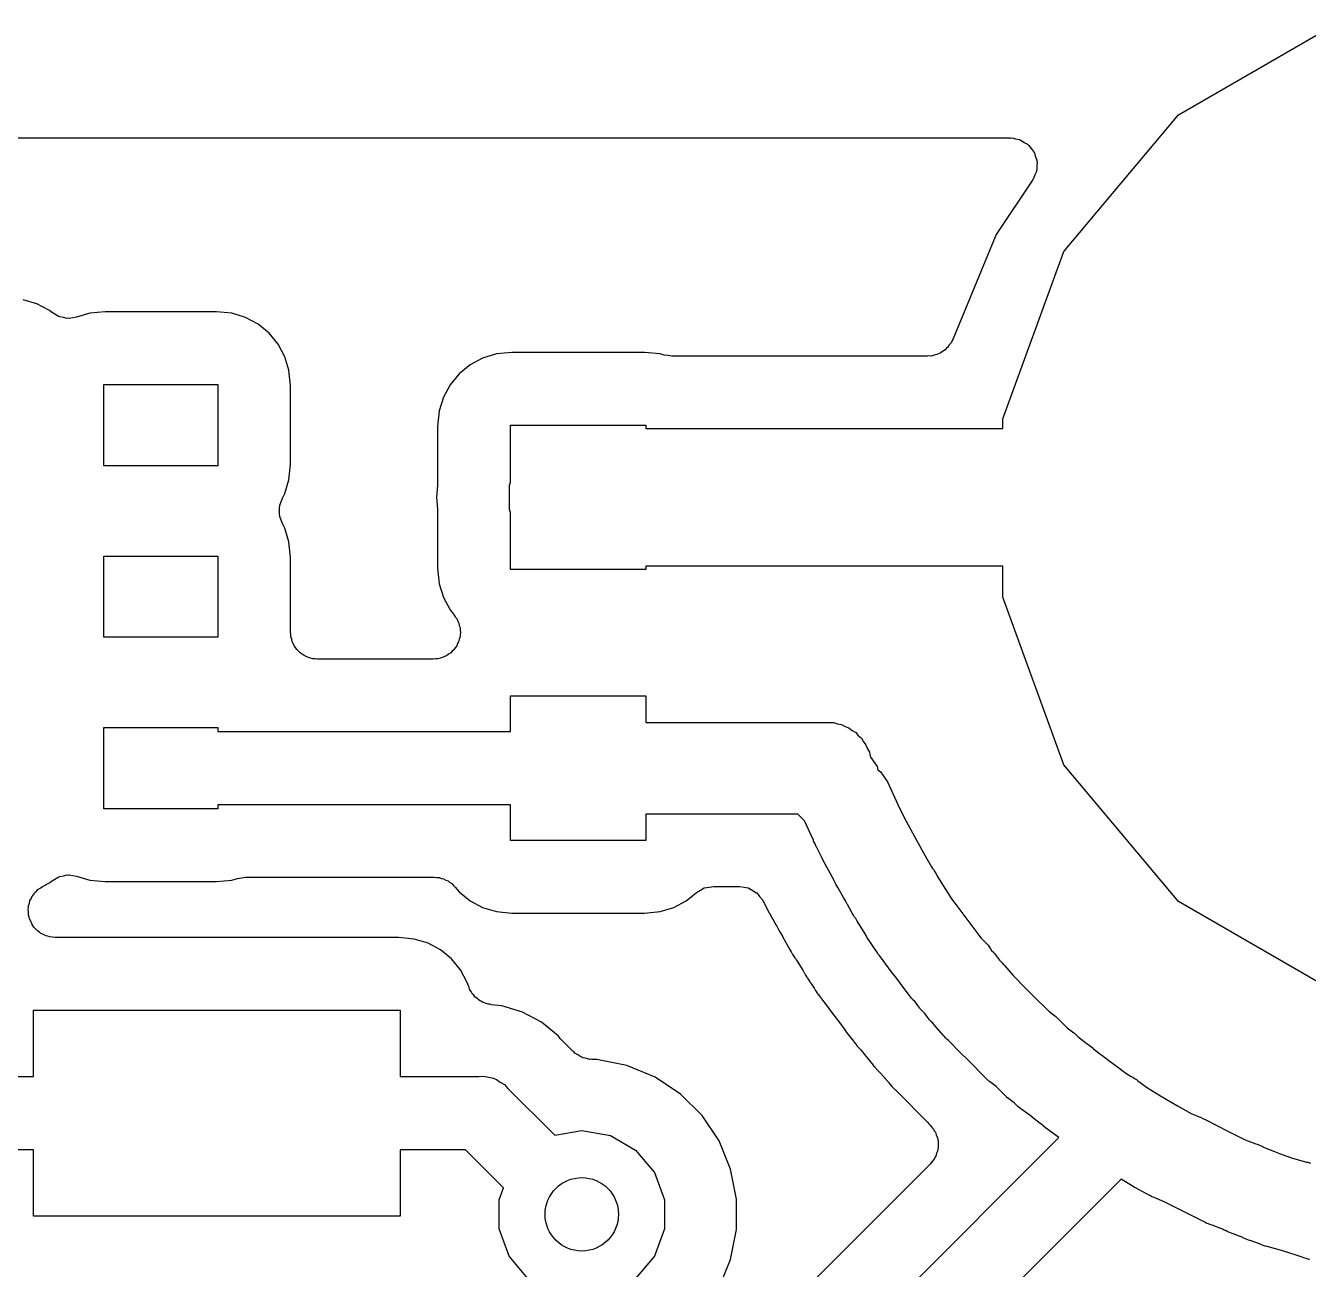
# Model space of a CAD drawing. Extents: x 91 to 190.2, y -113.9 to -59.9.
# Drawn here: x 97.94 to 105.04, y -66.98 to -60.1 of the extents above; entities that cross this region are included whole.
import ezdxf

# ---------------------------------------------------------------- set-up
doc = ezdxf.new("R2010")
doc.units = 0
doc.header["$MEASUREMENT"] = 0
doc.layers.add('BLACK', color=7, linetype='CONTINUOUS')

msp = doc.modelspace()

# ---------------------------------------------------------------- linework, layer by layer
at = {"layer": 'BLACK', "linetype": 'CONTINUOUS'}
for p, q in [((104.322, -60.592), (105.178, -60.0983)), ((103.688, -61.3484), (104.322, -60.592)), ((91.54, -60.72), (103.391, -60.72)), ((103.391, -60.72), (103.395, -60.7209)), ((103.395, -60.7209), (103.4, -60.7203)), ((103.4, -60.7203), (103.421, -60.7254)), ((103.421, -60.7254), (103.442, -60.729)), ((103.442, -60.729), (103.446, -60.7315)), ((103.446, -60.7315), (103.451, -60.7327)), ((103.451, -60.7327), (103.469, -60.7445)), ((103.469, -60.7445), (103.487, -60.7551)), ((103.487, -60.7551), (103.49, -60.7589)), ((103.49, -60.7589), (103.494, -60.7616)), ((103.494, -60.7616), (103.507, -60.7787)), ((103.507, -60.7787), (103.52, -60.795)), ((103.52, -60.795), (103.522, -60.7997)), ((103.522, -60.7997), (103.525, -60.8037)), ((103.525, -60.8037), (103.531, -60.824)), ((103.531, -60.824), (103.538, -60.844)), ((103.538, -60.844), (103.538, -60.8489)), ((103.536, -60.9057), (103.528, -60.9251)), ((103.537, -60.9007), (103.536, -60.9057)), ((103.538, -60.896), (103.537, -60.9007)), ((103.538, -60.8489), (103.54, -60.8537)), ((103.54, -60.8537), (103.538, -60.8748)), ((103.538, -60.8748), (103.538, -60.896)), ((103.515, -60.9533), (103.314, -61.2542)), ((103.517, -60.9488), (103.515, -60.9533)), ((103.52, -60.945), (103.517, -60.9488)), ((103.528, -60.9251), (103.52, -60.945)), ((103.314, -61.2542), (103.073, -61.8364)), ((103.35, -62.2763), (103.688, -61.3484)), ((98.0038, -61.6387), (97.9284, -61.6158)), ((98.0733, -61.6758), (98.0038, -61.6387)), ((98.0849, -61.6853), (98.0733, -61.6758)), ((98.1034, -61.6957), (98.0849, -61.6853)), ((98.1212, -61.7073), (98.1034, -61.6957)), ((98.2966, -61.6908), (98.2236, -61.7129)), ((98.3824, -61.6823), (98.2966, -61.6908)), ((98.9976, -61.6823), (98.3824, -61.6823)), ((99.0834, -61.6908), (98.9976, -61.6823)), ((99.1588, -61.7137), (99.0834, -61.6908)), ((98.126, -61.7085), (98.1212, -61.7073)), ((98.1303, -61.7109), (98.126, -61.7085)), ((98.1512, -61.7143), (98.1303, -61.7109)), ((98.1719, -61.7192), (98.1512, -61.7143)), ((98.1768, -61.7186), (98.1719, -61.7192)), ((98.1817, -61.7194), (98.1768, -61.7186)), ((98.2026, -61.7155), (98.1817, -61.7194)), ((98.2236, -61.7129), (98.2026, -61.7155)), ((99.2283, -61.7508), (99.1588, -61.7137)), ((99.2892, -61.8008), (99.2283, -61.7508)), ((99.3392, -61.8617), (99.2892, -61.8008)), ((103.073, -61.8364), (103.068, -61.8447)), ((99.3763, -61.9312), (99.3392, -61.8617)), ((100.632, -61.9073), (100.547, -61.9158)), ((101.368, -61.9073), (100.632, -61.9073)), ((101.453, -61.9158), (101.368, -61.9073)), ((103.017, -61.9021), (103.004, -61.9121)), ((103.031, -61.8939), (103.017, -61.9021)), ((103.037, -61.8863), (103.031, -61.8939)), ((103.045, -61.8803), (103.037, -61.8863)), ((103.054, -61.8665), (103.045, -61.8803)), ((103.064, -61.854), (103.054, -61.8665)), ((103.068, -61.8447), (103.064, -61.854)), ((99.3992, -62.0066), (99.3763, -61.9312)), ((100.402, -61.9758), (100.341, -62.0258)), ((100.471, -61.9387), (100.402, -61.9758)), ((100.547, -61.9158), (100.471, -61.9387)), ((101.476, -61.9225), (101.453, -61.9158)), ((101.498, -61.9252), (101.476, -61.9225)), ((101.519, -61.929), (101.498, -61.9252)), ((102.934, -61.929), (101.519, -61.929)), ((102.944, -61.9273), (102.934, -61.929)), ((102.954, -61.9277), (102.944, -61.9273)), ((102.97, -61.9228), (102.954, -61.9277)), ((102.986, -61.92), (102.97, -61.9228)), ((102.994, -61.915), (102.986, -61.92)), ((103.004, -61.9121), (102.994, -61.915)), ((99.4077, -62.0924), (99.3992, -62.0066)), ((100.341, -62.0258), (100.291, -62.0867)), ((98.375, -62.535), (98.375, -62.085)), ((98.375, -62.085), (99.005, -62.085)), ((99.005, -62.085), (99.005, -62.535)), ((99.4077, -62.5276), (99.4077, -62.0924)), ((100.291, -62.0867), (100.254, -62.1562)), ((100.254, -62.1562), (100.231, -62.2316)), ((100.231, -62.2316), (100.222, -62.3174)), ((100.222, -62.3174), (100.222, -62.6304)), ((100.625, -62.6263), (100.625, -62.31)), ((100.625, -62.31), (101.375, -62.31)), ((101.375, -62.31), (101.375, -62.329)), ((101.375, -62.329), (103.35, -62.329)), ((103.35, -62.329), (103.35, -62.2763)), ((99.005, -62.535), (98.375, -62.535)), ((99.3992, -62.6134), (99.4077, -62.5276)), ((99.3763, -62.6888), (99.3992, -62.6134)), ((99.3627, -62.7143), (99.3763, -62.6888)), ((100.222, -62.6451), (100.215, -62.71)), ((100.222, -62.6304), (100.221, -62.6377)), ((100.221, -62.6377), (100.222, -62.6451)), ((100.619, -62.6428), (100.625, -62.6263)), ((100.619, -62.7772), (100.619, -62.6428)), ((99.3465, -62.7638), (99.3481, -62.7591)), ((99.3481, -62.7591), (99.3482, -62.7541)), ((99.3482, -62.7541), (99.3561, -62.7344)), ((99.3561, -62.7344), (99.3627, -62.7143)), ((100.215, -62.71), (100.222, -62.7749)), ((99.3472, -62.785), (99.3465, -62.7638)), ((99.3465, -62.8062), (99.3472, -62.785)), ((99.3481, -62.8109), (99.3465, -62.8062)), ((99.3482, -62.8159), (99.3481, -62.8109)), ((99.3561, -62.8356), (99.3482, -62.8159)), ((100.222, -62.7749), (100.221, -62.7823)), ((100.221, -62.7823), (100.222, -62.7896)), ((100.222, -62.7896), (100.222, -63.1026)), ((100.625, -62.7937), (100.619, -62.7772)), ((100.625, -63.11), (100.625, -62.7937)), ((99.3627, -62.8557), (99.3561, -62.8356)), ((99.3763, -62.8812), (99.3627, -62.8557)), ((99.3992, -62.9566), (99.3763, -62.8812)), ((99.4077, -63.0424), (99.3992, -62.9566)), ((98.375, -63.485), (98.375, -63.035)), ((98.375, -63.035), (99.005, -63.035)), ((99.005, -63.035), (99.005, -63.485)), ((99.4077, -63.4568), (99.4077, -63.0424)), ((100.222, -63.1026), (100.231, -63.1884)), ((101.375, -63.11), (100.625, -63.11)), ((103.35, -63.091), (101.375, -63.091)), ((101.375, -63.091), (101.375, -63.11)), ((103.35, -63.2637), (103.35, -63.091)), ((100.231, -63.1884), (100.254, -63.2638)), ((100.254, -63.2638), (100.291, -63.3333)), ((103.688, -64.1916), (103.35, -63.2637)), ((100.291, -63.3333), (100.314, -63.3616)), ((100.314, -63.3616), (100.32, -63.3724)), ((100.32, -63.3724), (100.328, -63.3818)), ((100.328, -63.3818), (100.333, -63.3949)), ((100.333, -63.3949), (100.34, -63.407)), ((99.4099, -63.4697), (99.4077, -63.4568)), ((99.4099, -63.4828), (99.4099, -63.4697)), ((100.34, -63.407), (100.342, -63.4192)), ((100.342, -63.4192), (100.346, -63.4308)), ((100.346, -63.4308), (100.346, -63.4447)), ((100.346, -63.4447), (100.348, -63.4584)), ((100.348, -63.4584), (100.346, -63.4705)), ((100.346, -63.4705), (100.346, -63.4828)), ((99.005, -63.485), (98.375, -63.485)), ((99.4144, -63.4952), (99.4099, -63.4828)), ((99.4167, -63.5081), (99.4144, -63.4952)), ((99.4233, -63.5195), (99.4167, -63.5081)), ((99.4278, -63.5318), (99.4233, -63.5195)), ((99.4362, -63.5419), (99.4278, -63.5318)), ((99.4428, -63.5532), (99.4362, -63.5419)), ((100.319, -63.5425), (100.312, -63.5545)), ((100.328, -63.5318), (100.319, -63.5425)), ((100.332, -63.5202), (100.328, -63.5318)), ((100.338, -63.5096), (100.332, -63.5202)), ((100.341, -63.4959), (100.338, -63.5096)), ((100.346, -63.4828), (100.341, -63.4959)), ((99.4528, -63.5617), (99.4428, -63.5532)), ((99.4612, -63.5717), (99.4528, -63.5617)), ((99.4726, -63.5783), (99.4612, -63.5717)), ((99.4827, -63.5867), (99.4726, -63.5783)), ((99.495, -63.5912), (99.4827, -63.5867)), ((99.5064, -63.5978), (99.495, -63.5912)), ((99.5193, -63.6), (99.5064, -63.5978)), ((99.5316, -63.6045), (99.5193, -63.6)), ((99.5447, -63.6045), (99.5316, -63.6045)), ((99.5577, -63.6068), (99.5447, -63.6045)), ((100.198, -63.6068), (99.5577, -63.6068)), ((100.21, -63.6047), (100.198, -63.6068)), ((100.223, -63.6048), (100.21, -63.6047)), ((100.236, -63.6002), (100.223, -63.6048)), ((100.249, -63.5978), (100.236, -63.6002)), ((100.26, -63.5916), (100.249, -63.5978)), ((100.272, -63.5875), (100.26, -63.5916)), ((100.282, -63.5787), (100.272, -63.5875)), ((100.295, -63.5717), (100.282, -63.5787)), ((100.302, -63.5623), (100.295, -63.5717)), ((100.312, -63.5545), (100.302, -63.5623)), ((100.625, -64.0068), (100.625, -63.81)), ((100.625, -63.81), (101.375, -63.81)), ((101.375, -63.81), (101.375, -63.956)), ((101.375, -63.956), (102.415, -63.956)), ((102.415, -63.956), (102.436, -63.9637)), ((102.436, -63.9637), (102.458, -63.9676)), ((102.458, -63.9676), (102.478, -63.9789)), ((98.375, -64.435), (98.375, -63.985)), ((98.375, -63.985), (99.005, -63.985)), ((99.005, -63.985), (99.005, -64.0068)), ((99.005, -64.0068), (100.625, -64.0068)), ((102.478, -63.9789), (102.499, -63.9866)), ((102.499, -63.9866), (102.516, -64.0011)), ((102.516, -64.0011), (102.536, -64.0124)), ((102.536, -64.0124), (102.55, -64.0297)), ((102.55, -64.0297), (102.568, -64.0442)), ((102.568, -64.0442), (102.579, -64.0638)), ((102.579, -64.0638), (102.593, -64.081)), ((102.593, -64.081), (102.601, -64.1022)), ((102.601, -64.1022), (102.612, -64.1218)), ((102.612, -64.1218), (102.616, -64.144)), ((102.616, -64.144), (102.619, -64.1513)), ((102.619, -64.1513), (102.654, -64.201)), ((102.654, -64.201), (102.658, -64.2181)), ((102.658, -64.2181), (102.674, -64.2294)), ((102.674, -64.2294), (102.712, -64.2847)), ((104.322, -64.948), (103.688, -64.1916)), ((102.712, -64.2847), (102.769, -64.4106)), ((99.005, -64.435), (98.375, -64.435)), ((100.625, -64.4132), (99.005, -64.4132)), ((99.005, -64.4132), (99.005, -64.435)), ((100.625, -64.61), (100.625, -64.4132)), ((102.215, -64.464), (101.375, -64.464)), ((101.375, -64.464), (101.375, -64.61)), ((102.253, -64.502), (102.215, -64.464)), ((102.769, -64.4106), (102.805, -64.483)), ((102.302, -64.6092), (102.253, -64.502)), ((102.805, -64.483), (102.873, -64.6081)), ((101.375, -64.61), (100.625, -64.61)), ((102.303, -64.6137), (102.302, -64.6092)), ((102.311, -64.6294), (102.303, -64.6137)), ((102.318, -64.6453), (102.311, -64.6294)), ((102.321, -64.6492), (102.318, -64.6453)), ((102.345, -64.6972), (102.321, -64.6492)), ((102.873, -64.6081), (102.921, -64.6953)), ((102.346, -64.7009), (102.345, -64.6972)), ((102.355, -64.717), (102.346, -64.7009)), ((102.363, -64.7335), (102.355, -64.717)), ((102.365, -64.7366), (102.363, -64.7335)), ((102.417, -64.8323), (102.365, -64.7366)), ((102.921, -64.6953), (102.956, -64.7564)), ((98.1034, -64.8243), (98.1212, -64.8127)), ((98.1212, -64.8127), (98.126, -64.8115)), ((98.126, -64.8115), (98.1303, -64.8091)), ((98.1303, -64.8091), (98.1512, -64.8057)), ((98.1512, -64.8057), (98.1719, -64.8008)), ((98.1719, -64.8008), (98.1768, -64.8014)), ((98.1768, -64.8014), (98.1817, -64.8006)), ((98.1817, -64.8006), (98.2026, -64.8045)), ((98.2026, -64.8045), (98.2236, -64.8071)), ((98.2236, -64.8071), (98.2966, -64.8292)), ((99.0834, -64.8292), (99.1149, -64.8197)), ((99.1149, -64.8197), (99.1368, -64.817)), ((99.1368, -64.817), (99.1584, -64.8132)), ((99.1584, -64.8132), (100.203, -64.8132)), ((100.203, -64.8132), (100.217, -64.8156)), ((100.217, -64.8156), (100.231, -64.8158)), ((100.231, -64.8158), (100.243, -64.8201)), ((100.243, -64.8201), (100.255, -64.8222)), ((102.956, -64.7564), (102.962, -64.7657)), ((102.962, -64.7657), (102.966, -64.7703)), ((102.966, -64.7703), (102.975, -64.7841)), ((102.975, -64.7841), (102.984, -64.7976)), ((102.984, -64.7976), (102.986, -64.8032)), ((102.986, -64.8032), (103.019, -64.8584)), ((97.9933, -64.8972), (98.0017, -64.8906)), ((98.0017, -64.8906), (98.0086, -64.8824)), ((98.0086, -64.8824), (98.0221, -64.8747)), ((98.0221, -64.8747), (98.0343, -64.8651)), ((98.0343, -64.8651), (98.0733, -64.8442)), ((98.0733, -64.8442), (98.0849, -64.8347)), ((98.0849, -64.8347), (98.1034, -64.8243)), ((98.2966, -64.8292), (98.3824, -64.8377)), ((98.3824, -64.8377), (98.9976, -64.8377)), ((98.9976, -64.8377), (99.0834, -64.8292)), ((100.255, -64.8222), (100.267, -64.8292)), ((100.267, -64.8292), (100.28, -64.8341)), ((100.28, -64.8341), (100.289, -64.8421)), ((100.289, -64.8421), (100.3, -64.8483)), ((100.3, -64.8483), (100.309, -64.859)), ((100.309, -64.859), (100.319, -64.868)), ((100.319, -64.868), (100.341, -64.8942)), ((101.655, -64.898), (101.677, -64.8857)), ((101.677, -64.8857), (101.698, -64.873)), ((101.698, -64.873), (101.699, -64.8729)), ((101.699, -64.8729), (101.7, -64.8725)), ((101.7, -64.8725), (101.725, -64.8684)), ((101.725, -64.8684), (101.75, -64.864)), ((101.75, -64.864), (101.89, -64.864)), ((101.89, -64.864), (101.892, -64.8644)), ((101.892, -64.8644), (101.894, -64.8641)), ((101.894, -64.8641), (101.918, -64.8689)), ((101.918, -64.8689), (101.941, -64.873)), ((101.941, -64.873), (101.943, -64.8742)), ((101.943, -64.8742), (101.945, -64.8746)), ((101.945, -64.8746), (101.966, -64.8872)), ((101.966, -64.8872), (101.986, -64.8991)), ((102.417, -64.8339), (102.417, -64.8323)), ((102.427, -64.8519), (102.417, -64.8339)), ((102.437, -64.87), (102.427, -64.8519)), ((102.438, -64.8713), (102.437, -64.87)), ((102.468, -64.9253), (102.438, -64.8713)), ((103.019, -64.8584), (103.035, -64.8842)), ((103.035, -64.8842), (103.067, -64.9332)), ((97.9573, -64.9713), (97.9626, -64.9567)), ((97.9626, -64.9567), (97.9658, -64.9415)), ((97.9658, -64.9415), (97.9714, -64.9324)), ((97.9714, -64.9324), (97.9751, -64.9223)), ((97.9751, -64.9223), (97.9851, -64.9104)), ((97.9851, -64.9104), (97.9933, -64.8972)), ((100.341, -64.8942), (100.402, -64.9442)), ((100.402, -64.9442), (100.471, -64.9813)), ((101.529, -64.9813), (101.598, -64.9442)), ((101.598, -64.9442), (101.655, -64.898)), ((101.986, -64.8991), (101.988, -64.9008)), ((101.988, -64.9008), (101.99, -64.902)), ((101.99, -64.902), (102.004, -64.9207)), ((102.004, -64.9207), (102.02, -64.939)), ((102.02, -64.939), (102.02, -64.9411)), ((102.02, -64.9411), (102.022, -64.9429)), ((102.022, -64.9429), (102.058, -65.01)), ((102.468, -64.9267), (102.468, -64.9253)), ((102.479, -64.9447), (102.468, -64.9267)), ((102.489, -64.9628), (102.479, -64.9447)), ((103.067, -64.9332), (103.08, -64.9498)), ((103.08, -64.9498), (103.229, -65.149)), ((105.178, -65.4417), (104.322, -64.948)), ((97.9551, -64.9924), (97.9573, -64.982)), ((97.9573, -65.0078), (97.9551, -64.9924)), ((97.9573, -64.982), (97.9573, -64.9713)), ((97.9573, -65.0234), (97.9573, -65.0078)), ((97.9609, -65.0334), (97.9573, -65.0234)), ((97.9624, -65.044), (97.9609, -65.0334)), ((100.471, -64.9813), (100.547, -65.0042)), ((100.547, -65.0042), (100.632, -65.0127)), ((100.632, -65.0127), (101.368, -65.0127)), ((101.368, -65.0127), (101.453, -65.0042)), ((101.453, -65.0042), (101.529, -64.9813)), ((102.058, -65.01), (102.059, -65.0128)), ((102.059, -65.0128), (102.059, -65.0131)), ((102.059, -65.0131), (102.076, -65.043)), ((102.49, -64.964), (102.489, -64.9628)), ((102.513, -65.0044), (102.49, -64.964)), ((102.516, -65.0124), (102.513, -65.0044)), ((102.524, -65.0236), (102.516, -65.0124)), ((102.53, -65.0353), (102.524, -65.0236)), ((97.9698, -65.0577), (97.9624, -65.044)), ((97.9751, -65.0723), (97.9698, -65.0577)), ((97.982, -65.0805), (97.9751, -65.0723)), ((97.987, -65.0899), (97.982, -65.0805)), ((97.9986, -65.1003), (97.987, -65.0899)), ((98.0086, -65.1122), (97.9986, -65.1003)), ((102.076, -65.043), (102.076, -65.0439)), ((102.076, -65.0439), (102.077, -65.0447)), ((102.077, -65.0447), (102.093, -65.0748)), ((102.093, -65.0748), (102.093, -65.0752)), ((102.093, -65.0752), (102.095, -65.0775)), ((102.095, -65.0775), (102.111, -65.1073)), ((102.536, -65.0421), (102.53, -65.0353)), ((102.545, -65.0559), (102.536, -65.0421)), ((102.583, -65.1182), (102.545, -65.0559)), ((98.0178, -65.1176), (98.0086, -65.1122)), ((98.0258, -65.1247), (98.0178, -65.1176)), ((98.0402, -65.1305), (98.0258, -65.1247)), ((98.0537, -65.1383), (98.0402, -65.1305)), ((98.0642, -65.1401), (98.0537, -65.1383)), ((98.0741, -65.1441), (98.0642, -65.1401)), ((98.0897, -65.1446), (98.0741, -65.1441)), ((98.105, -65.1473), (98.0897, -65.1446)), ((100.008, -65.1473), (98.105, -65.1473)), ((100.093, -65.1558), (100.008, -65.1473)), ((100.169, -65.1787), (100.093, -65.1558)), ((102.111, -65.1073), (102.112, -65.11)), ((102.112, -65.11), (102.113, -65.1102)), ((102.113, -65.1102), (102.13, -65.1402)), ((102.13, -65.1402), (102.13, -65.1411)), ((102.13, -65.1411), (102.131, -65.1418)), ((102.131, -65.1418), (102.147, -65.1721)), ((102.147, -65.1721), (102.148, -65.1724)), ((102.148, -65.1724), (102.149, -65.1746)), ((102.149, -65.1746), (102.166, -65.2042)), ((102.594, -65.1368), (102.583, -65.1182)), ((102.596, -65.1424), (102.594, -65.1368)), ((102.605, -65.1559), (102.596, -65.1424)), ((102.614, -65.1697), (102.605, -65.1559)), ((102.618, -65.1743), (102.614, -65.1697)), ((102.64, -65.2083), (102.618, -65.1743)), ((103.229, -65.149), (103.252, -65.1724)), ((103.252, -65.1724), (103.265, -65.1861)), ((100.238, -65.2158), (100.169, -65.1787)), ((100.299, -65.2658), (100.238, -65.2158)), ((102.166, -65.2042), (102.167, -65.2063)), ((102.167, -65.2063), (102.168, -65.2081)), ((102.168, -65.2081), (102.178, -65.226)), ((102.178, -65.226), (102.18, -65.2297)), ((102.18, -65.2297), (102.183, -65.2345)), ((102.183, -65.2345), (102.186, -65.2385)), ((102.186, -65.2385), (102.188, -65.2424)), ((102.188, -65.2424), (102.2, -65.259)), ((102.643, -65.2146), (102.64, -65.2083)), ((102.653, -65.2268), (102.643, -65.2146)), ((102.661, -65.2394), (102.653, -65.2268)), ((102.666, -65.2445), (102.661, -65.2394)), ((102.673, -65.2546), (102.666, -65.2445)), ((103.265, -65.1861), (103.267, -65.1885)), ((103.267, -65.1885), (103.269, -65.1906)), ((103.269, -65.1906), (103.28, -65.2067)), ((103.28, -65.2067), (103.288, -65.2191)), ((103.288, -65.2191), (103.3, -65.2298)), ((103.3, -65.2298), (103.302, -65.2332)), ((103.302, -65.2332), (103.305, -65.2361)), ((103.305, -65.2361), (103.316, -65.2509)), ((100.349, -65.3267), (100.299, -65.2658)), ((102.2, -65.259), (102.201, -65.261)), ((102.201, -65.261), (102.202, -65.2626)), ((102.202, -65.2626), (102.205, -65.2668)), ((102.205, -65.2668), (102.207, -65.2702)), ((102.207, -65.2702), (102.209, -65.2729)), ((102.209, -65.2729), (102.243, -65.3288)), ((102.703, -65.2946), (102.673, -65.2546)), ((102.673, -65.2546), (102.673, -65.2546)), ((102.733, -65.3346), (102.703, -65.2946)), ((102.703, -65.2946), (102.703, -65.2946)), ((103.316, -65.2509), (103.332, -65.2724)), ((103.332, -65.2724), (103.338, -65.2778)), ((103.338, -65.2778), (103.346, -65.2873)), ((103.346, -65.2873), (103.355, -65.2961)), ((103.355, -65.2961), (103.361, -65.3041)), ((103.361, -65.3041), (103.407, -65.3573)), ((100.386, -65.3962), (100.349, -65.3267)), ((102.243, -65.3288), (102.243, -65.3288)), ((102.243, -65.3288), (102.249, -65.339)), ((102.249, -65.339), (102.25, -65.3426)), ((102.25, -65.3426), (102.252, -65.3456)), ((102.252, -65.3456), (102.258, -65.356)), ((102.258, -65.356), (102.265, -65.3668)), ((102.265, -65.3668), (102.267, -65.3702)), ((102.267, -65.3702), (102.269, -65.3729)), ((102.269, -65.3729), (102.276, -65.384)), ((102.276, -65.384), (102.283, -65.3935)), ((102.763, -65.3746), (102.733, -65.3346)), ((102.733, -65.3346), (102.733, -65.3346)), ((102.793, -65.4146), (102.763, -65.3746)), ((102.763, -65.3746), (102.763, -65.3746)), ((103.407, -65.3573), (103.475, -65.4261)), ((100.392, -65.4141), (100.386, -65.3962)), ((100.396, -65.4229), (100.392, -65.4141)), ((100.399, -65.4325), (100.396, -65.4229)), ((100.408, -65.446), (100.399, -65.4325)), ((100.415, -65.4606), (100.408, -65.446)), ((102.283, -65.3935), (102.284, -65.3969)), ((102.284, -65.3969), (102.287, -65.3997)), ((102.287, -65.3997), (102.306, -65.4285)), ((102.306, -65.4285), (102.308, -65.4315)), ((102.308, -65.4315), (102.31, -65.4339)), ((102.31, -65.4339), (102.318, -65.4467)), ((102.318, -65.4467), (102.323, -65.4546)), ((102.323, -65.4546), (102.325, -65.4583)), ((102.325, -65.4583), (102.328, -65.4613)), ((102.834, -65.4691), (102.793, -65.4146)), ((102.793, -65.4146), (102.793, -65.4146)), ((103.475, -65.4261), (103.475, -65.4261)), ((103.475, -65.4261), (103.515, -65.4661)), ((100.423, -65.4673), (100.415, -65.4606)), ((100.428, -65.4755), (100.423, -65.4673)), ((100.441, -65.485), (100.428, -65.4755)), ((100.453, -65.4962), (100.441, -65.485)), ((100.462, -65.5001), (100.453, -65.4962)), ((100.47, -65.5058), (100.462, -65.5001)), ((100.486, -65.5102), (100.47, -65.5058)), ((100.501, -65.5167), (100.486, -65.5102)), ((100.511, -65.5172), (100.501, -65.5167)), ((100.521, -65.5199), (100.511, -65.5172)), ((100.578, -65.5255), (100.521, -65.5199)), ((100.692, -65.56), (100.578, -65.5255)), ((102.328, -65.4613), (102.334, -65.4695)), ((102.334, -65.4695), (102.343, -65.4811)), ((102.343, -65.4811), (102.345, -65.4839)), ((102.345, -65.4839), (102.347, -65.4861)), ((102.347, -65.4861), (102.373, -65.5208)), ((102.373, -65.5208), (102.373, -65.5208)), ((102.373, -65.5208), (102.403, -65.5608)), ((102.845, -65.4839), (102.834, -65.4691)), ((102.848, -65.4868), (102.845, -65.4839)), ((102.85, -65.4902), (102.848, -65.4868)), ((102.863, -65.5025), (102.85, -65.4902)), ((102.871, -65.5105), (102.863, -65.5025)), ((102.88, -65.5233), (102.871, -65.5105)), ((102.891, -65.5394), (102.88, -65.5233)), ((103.515, -65.4661), (103.515, -65.4661)), ((103.515, -65.4661), (103.607, -65.5576)), ((97.985, -65.55), (100.015, -65.55)), ((97.985, -65.9168), (97.985, -65.55)), ((100.015, -65.55), (100.015, -65.9168)), ((100.797, -65.616), (100.692, -65.56)), ((102.403, -65.5608), (102.403, -65.5608)), ((102.403, -65.5608), (102.433, -65.6008)), ((102.433, -65.6008), (102.433, -65.6008)), ((102.433, -65.6008), (102.463, -65.6408)), ((102.893, -65.5415), (102.891, -65.5394)), ((102.895, -65.5439), (102.893, -65.5415)), ((102.908, -65.5575), (102.895, -65.5439)), ((102.919, -65.5689), (102.908, -65.5575)), ((102.934, -65.5891), (102.919, -65.5689)), ((102.945, -65.6039), (102.934, -65.5891)), ((103.607, -65.5576), (103.629, -65.5743)), ((103.629, -65.5743), (103.644, -65.5847)), ((103.644, -65.5847), (103.647, -65.5876)), ((103.647, -65.5876), (103.65, -65.5901)), ((103.65, -65.5901), (103.663, -65.6033)), ((100.889, -65.6914), (100.797, -65.616)), ((102.463, -65.6408), (102.463, -65.6408)), ((102.463, -65.6408), (102.463, -65.6408)), ((102.463, -65.6408), (102.48, -65.6632)), ((102.48, -65.6632), (102.485, -65.6735)), ((102.948, -65.6068), (102.945, -65.6039)), ((102.95, -65.6102), (102.948, -65.6068)), ((102.963, -65.6225), (102.95, -65.6102)), ((102.973, -65.6327), (102.963, -65.6225)), ((103.019, -65.6859), (102.973, -65.6327)), ((103.663, -65.6033), (103.664, -65.6047)), ((103.664, -65.6047), (103.707, -65.6476)), ((103.707, -65.6476), (103.729, -65.6643)), ((103.729, -65.6643), (103.744, -65.6747)), ((100.903, -65.7087), (100.889, -65.6914)), ((100.908, -65.7136), (100.903, -65.7087)), ((100.913, -65.7196), (100.908, -65.7136)), ((100.972, -65.7789), (100.913, -65.7196)), ((102.485, -65.6735), (102.492, -65.6825)), ((102.492, -65.6825), (102.494, -65.6851)), ((102.494, -65.6851), (102.523, -65.7213)), ((102.523, -65.7213), (102.525, -65.7242)), ((102.525, -65.7242), (102.527, -65.7265)), ((102.527, -65.7265), (102.536, -65.7381)), ((102.536, -65.7381), (102.543, -65.7456)), ((103.025, -65.6939), (103.019, -65.6859)), ((103.033, -65.7027), (103.025, -65.6939)), ((103.042, -65.7122), (103.033, -65.7027)), ((103.049, -65.7184), (103.042, -65.7122)), ((103.116, -65.7853), (103.049, -65.7184)), ((103.744, -65.6747), (103.747, -65.6776)), ((103.747, -65.6776), (103.75, -65.6801)), ((103.75, -65.6801), (103.763, -65.6933)), ((103.763, -65.6933), (103.767, -65.6976)), ((103.767, -65.6976), (103.775, -65.7035)), ((103.775, -65.7035), (103.775, -65.7035)), ((103.775, -65.7035), (103.818, -65.7359)), ((103.818, -65.7359), (103.821, -65.7378)), ((103.821, -65.7378), (103.836, -65.7492)), ((100.977, -65.7827), (100.972, -65.7789)), ((100.982, -65.7877), (100.977, -65.7827)), ((100.999, -65.7975), (100.982, -65.7877)), ((101.015, -65.8087), (100.999, -65.7975)), ((101.021, -65.8105), (101.015, -65.8087)), ((101.027, -65.8138), (101.021, -65.8105)), ((101.046, -65.8172), (101.027, -65.8138)), ((102.543, -65.7456), (102.545, -65.7491)), ((102.545, -65.7491), (102.548, -65.7518)), ((102.548, -65.7518), (102.56, -65.7654)), ((102.56, -65.7654), (102.56, -65.7666)), ((102.56, -65.7666), (102.564, -65.7697)), ((102.564, -65.7697), (102.584, -65.7946)), ((102.584, -65.7946), (102.584, -65.7947)), ((102.584, -65.7947), (102.584, -65.7947)), ((102.584, -65.7947), (102.633, -65.8536)), ((103.156, -65.8253), (103.116, -65.7853)), ((103.116, -65.7853), (103.116, -65.7853)), ((103.836, -65.7492), (103.85, -65.7601)), ((103.85, -65.7601), (103.853, -65.763)), ((103.853, -65.763), (103.886, -65.7892)), ((103.886, -65.7892), (103.905, -65.8035)), ((103.905, -65.8035), (103.905, -65.8035)), ((103.905, -65.8035), (103.945, -65.8335)), ((101.065, -65.8222), (101.046, -65.8172)), ((101.071, -65.8217), (101.065, -65.8222)), ((101.078, -65.8228), (101.071, -65.8217)), ((101.104, -65.8228), (101.078, -65.8228)), ((101.27, -65.8557), (101.104, -65.8228)), ((101.426, -65.9204), (101.27, -65.8557)), ((102.633, -65.8536), (102.633, -65.8552)), ((102.633, -65.8552), (102.643, -65.8656)), ((102.643, -65.8656), (102.645, -65.8691)), ((102.645, -65.8691), (102.648, -65.8718)), ((102.648, -65.8718), (102.655, -65.8797)), ((102.655, -65.8797), (102.665, -65.89)), ((103.257, -65.9267), (103.156, -65.8253)), ((103.156, -65.8253), (103.156, -65.8253)), ((103.945, -65.8335), (103.945, -65.8335)), ((103.945, -65.8335), (103.985, -65.8635)), ((103.985, -65.8635), (103.985, -65.8635)), ((103.985, -65.8635), (104.032, -65.8989)), ((97.2728, -65.9168), (97.985, -65.9168)), ((100.015, -65.9168), (100.451, -65.9168)), ((100.451, -65.9168), (100.478, -65.9145)), ((100.478, -65.9145), (100.504, -65.9214)), ((100.504, -65.9214), (100.531, -65.9261)), ((100.531, -65.9261), (100.538, -65.9306)), ((100.538, -65.9306), (100.547, -65.933)), ((100.547, -65.933), (100.569, -65.9485)), ((100.569, -65.9485), (100.593, -65.9619)), ((101.566, -66.0142), (101.426, -65.9204)), ((102.665, -65.89), (102.667, -65.8927)), ((102.667, -65.8927), (102.67, -65.8948)), ((102.67, -65.8948), (102.693, -65.9204)), ((102.693, -65.9204), (102.695, -65.9225)), ((102.695, -65.9225), (102.696, -65.9241)), ((102.696, -65.9241), (102.718, -65.9491)), ((102.718, -65.9491), (102.719, -65.9505)), ((102.719, -65.9505), (102.72, -65.9515)), ((102.72, -65.9515), (102.735, -65.9697)), ((103.27, -65.9399), (103.257, -65.9267)), ((103.273, -65.9424), (103.27, -65.9399)), ((103.276, -65.9453), (103.273, -65.9424)), ((103.291, -65.9557), (103.276, -65.9453)), ((103.313, -65.9724), (103.291, -65.9557)), ((104.032, -65.8989), (104.06, -65.916)), ((104.06, -65.916), (104.07, -65.9204)), ((104.07, -65.9204), (104.079, -65.9274)), ((104.079, -65.9274), (104.09, -65.9336)), ((104.09, -65.9336), (104.097, -65.9403)), ((104.097, -65.9403), (104.151, -65.9788)), ((100.593, -65.9619), (100.61, -65.9826)), ((100.61, -65.9826), (100.87, -66.2423)), ((101.686, -66.1336), (101.566, -66.0142)), ((102.735, -65.9697), (102.736, -65.9706)), ((102.736, -65.9706), (102.737, -65.9719)), ((102.737, -65.9719), (102.739, -65.9752)), ((102.739, -65.9752), (102.742, -65.978)), ((102.742, -65.978), (102.744, -65.9791)), ((102.744, -65.9791), (102.744, -65.98)), ((102.744, -65.98), (102.761, -65.9963)), ((102.761, -65.9963), (102.762, -65.9976)), ((102.762, -65.9976), (102.764, -65.9985)), ((102.764, -65.9985), (102.934, -66.169)), ((103.357, -66.0167), (103.313, -65.9724)), ((103.37, -66.0299), (103.357, -66.0167)), ((104.151, -65.9788), (104.223, -66.0234)), ((104.223, -66.0234), (104.317, -66.08)), ((103.373, -66.0324), (103.37, -66.0299)), ((103.376, -66.0353), (103.373, -66.0324)), ((103.391, -66.0457), (103.376, -66.0353)), ((103.413, -66.0624), (103.391, -66.0457)), ((103.417, -66.0667), (103.413, -66.0624)), ((103.43, -66.0799), (103.417, -66.0667)), ((103.433, -66.0824), (103.43, -66.0799)), ((103.436, -66.0853), (103.433, -66.0824)), ((103.451, -66.0957), (103.436, -66.0853)), ((103.502, -66.1337), (103.451, -66.0957)), ((104.317, -66.08), (104.392, -66.1217)), ((101.78, -66.274), (101.686, -66.1336)), ((102.934, -66.169), (102.941, -66.1784)), ((103.524, -66.1508), (103.502, -66.1337)), ((103.557, -66.177), (103.524, -66.1508)), ((104.392, -66.1217), (104.437, -66.1407)), ((104.437, -66.1407), (104.444, -66.1429)), ((104.444, -66.1429), (104.457, -66.1495)), ((104.457, -66.1495), (104.47, -66.1553)), ((104.47, -66.1553), (104.477, -66.1594)), ((104.477, -66.1594), (104.524, -66.1829)), ((100.87, -66.2423), (101.02, -66.2157)), ((101.02, -66.2157), (101.179, -66.2437)), ((102.941, -66.1784), (102.949, -66.1863)), ((102.949, -66.1863), (102.959, -66.2006)), ((102.959, -66.2006), (102.96, -66.2012)), ((102.96, -66.2012), (102.967, -66.2084)), ((102.967, -66.2084), (102.971, -66.2173)), ((102.971, -66.2173), (102.977, -66.2251)), ((102.977, -66.2251), (102.982, -66.2407)), ((103.56, -66.1799), (103.557, -66.177)), ((103.574, -66.1908), (103.56, -66.1799)), ((103.589, -66.2022), (103.574, -66.1908)), ((103.592, -66.2041), (103.589, -66.2022)), ((103.635, -66.2365), (103.592, -66.2041)), ((103.661, -66.2555), (103.635, -66.2365)), ((104.524, -66.1829), (104.524, -66.1829)), ((104.524, -66.1829), (104.604, -66.2229)), ((104.604, -66.2229), (104.604, -66.2229)), ((104.604, -66.2229), (104.692, -66.2669)), ((101.179, -66.2437), (101.318, -66.3244)), ((101.844, -66.43), (101.78, -66.274)), ((101.833, -68.0836), (103.661, -66.2555)), ((102.982, -66.2407), (102.989, -66.2556)), ((102.989, -66.2556), (102.99, -66.2654)), ((102.99, -66.2654), (102.993, -66.2748)), ((102.993, -66.3075), (102.991, -66.317)), ((102.993, -66.2748), (102.992, -66.2911)), ((102.992, -66.2911), (102.993, -66.3075)), ((104.692, -66.2669), (104.751, -66.2891)), ((104.751, -66.2891), (104.764, -66.2929)), ((104.764, -66.2929), (104.772, -66.2969)), ((104.772, -66.2969), (104.78, -66.3)), ((104.78, -66.3), (104.792, -66.3068)), ((104.792, -66.3068), (104.794, -66.3081)), ((104.794, -66.3081), (104.855, -66.3324)), ((97.985, -66.3232), (97.6032, -66.3232)), ((97.985, -66.69), (97.985, -66.3232)), ((100.376, -66.3232), (100.015, -66.3232)), ((100.015, -66.3232), (100.015, -66.69)), ((100.587, -66.534), (100.376, -66.3232)), ((101.318, -66.3244), (101.422, -66.4479)), ((102.971, -66.375), (102.959, -66.387)), ((102.974, -66.3659), (102.971, -66.375)), ((102.98, -66.3578), (102.974, -66.3659)), ((102.984, -66.342), (102.98, -66.3578)), ((102.99, -66.3268), (102.984, -66.342)), ((102.991, -66.317), (102.99, -66.3268)), ((104.855, -66.3324), (104.855, -66.3324)), ((104.855, -66.3324), (104.882, -66.3431)), ((104.882, -66.3431), (104.948, -66.368)), ((104.948, -66.368), (105.032, -66.391)), ((101.422, -66.4479), (101.477, -66.5994)), ((102.95, -66.4005), (101.57, -67.7809)), ((101.877, -66.5956), (101.844, -66.43)), ((102.959, -66.387), (102.95, -66.4005)), ((105.032, -66.391), (105.039, -66.392)), ((105.039, -66.392), (105.054, -66.3968)), ((104.005, -66.4855), (102.173, -68.3178)), ((104.044, -66.5086), (104.005, -66.4855)), ((104.047, -66.5112), (104.044, -66.5086)), ((104.063, -66.52), (104.047, -66.5112)), ((104.078, -66.5292), (104.063, -66.52)), ((100.563, -66.5994), (100.587, -66.534)), ((101.877, -66.7644), (101.877, -66.5956)), ((104.082, -66.5308), (104.078, -66.5292)), ((104.149, -66.5676), (104.082, -66.5308)), ((104.16, -66.5747), (104.149, -66.5676)), ((104.168, -66.5783), (104.16, -66.5747)), ((104.176, -66.5828), (104.168, -66.5783)), ((104.188, -66.5871), (104.176, -66.5828)), ((104.243, -66.6105), (104.188, -66.5871)), ((100.563, -66.7606), (100.563, -66.5994)), ((101.477, -66.5994), (101.477, -66.7606)), ((104.336, -66.6571), (104.243, -66.6105)), ((104.416, -66.6971), (104.336, -66.6571)), ((104.336, -66.6571), (104.336, -66.6571)), ((100.015, -66.69), (97.985, -66.69)), ((104.468, -66.7232), (104.416, -66.6971)), ((104.416, -66.6971), (104.416, -66.6971)), ((104.48, -66.73), (104.468, -66.7232)), ((104.488, -66.7331), (104.48, -66.73)), ((104.496, -66.7371), (104.488, -66.7331)), ((104.509, -66.7409), (104.496, -66.7371)), ((100.618, -66.9121), (100.563, -66.7606)), ((101.477, -66.7606), (101.422, -66.9121)), ((101.844, -66.93), (101.877, -66.7644)), ((104.567, -66.7627), (104.509, -66.7409)), ((104.575, -66.7676), (104.567, -66.7627)), ((104.586, -66.7719), (104.575, -66.7676)), ((104.596, -66.7771), (104.586, -66.7719)), ((104.606, -66.7801), (104.596, -66.7771)), ((104.625, -66.7876), (104.606, -66.7801)), ((104.678, -66.8086), (104.625, -66.7876)), ((104.625, -66.7876), (104.625, -66.7876)), ((104.68, -66.81), (104.678, -66.8086)), ((104.698, -66.8169), (104.68, -66.81)), ((104.716, -66.8241), (104.698, -66.8169)), ((104.719, -66.8247), (104.716, -66.8241)), ((104.771, -66.8442), (104.719, -66.8247)), ((104.782, -66.8492), (104.771, -66.8442)), ((104.792, -66.852), (104.782, -66.8492)), ((104.802, -66.8556), (104.792, -66.852)), ((104.813, -66.8578), (104.802, -66.8556)), ((104.906, -66.8832), (104.813, -66.8578)), ((100.722, -67.0356), (100.618, -66.9121)), ((101.422, -66.9121), (101.318, -67.0356)), ((101.78, -67.086), (101.844, -66.93)), ((105.008, -66.917), (104.906, -66.8832)), ((105.017, -66.921), (105.008, -66.917)), ((105.029, -66.924), (105.017, -66.921)), ((105.041, -66.928), (105.029, -66.924)), ((105.05, -66.9294), (105.041, -66.928))]:
    msp.add_line(p, q, dxfattribs=at)
at = {"layer": 'BLACK'}
msp.add_circle((101.02, -66.68), 0.2032, dxfattribs=at)

doc.saveas('drawing.dxf')
